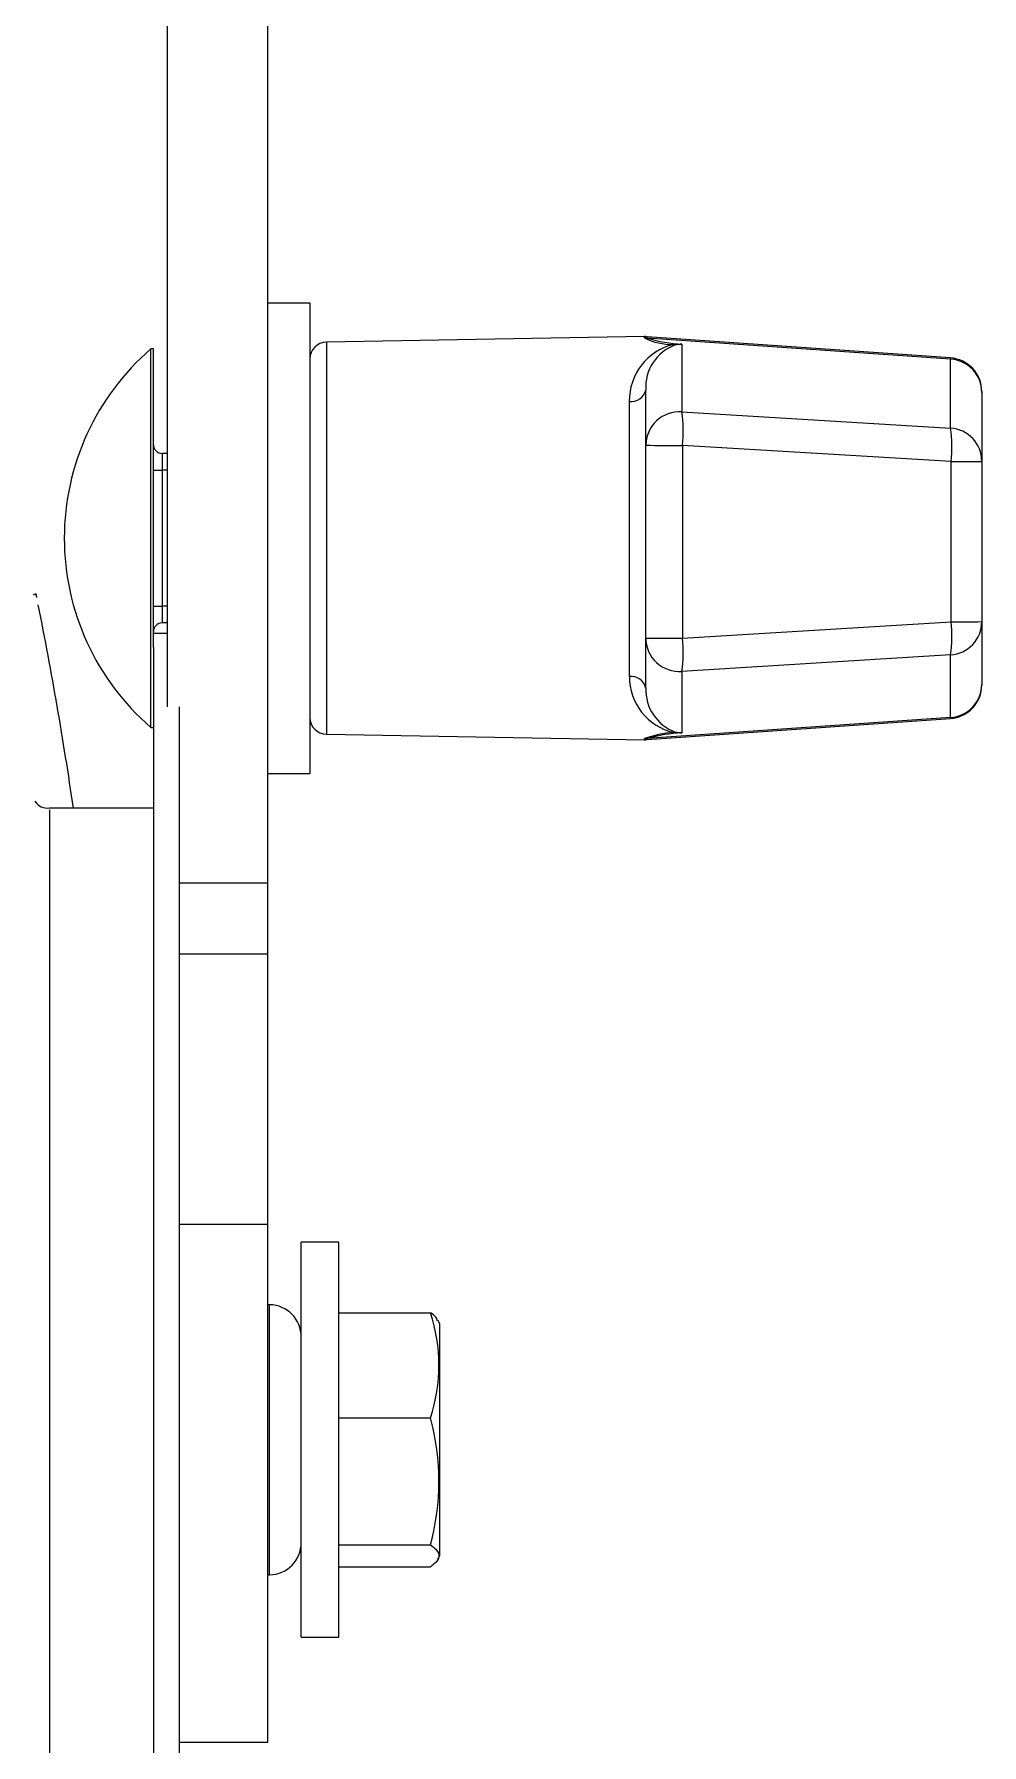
# Model space of a CAD drawing. Extents: x 9.3 to 87, y 1.1 to 68.8.
# Drawn here: x 84.911 to 86.674, y 27.428 to 30.611 of the extents above; entities that cross this region are included whole.
import ezdxf

# ---------------------------------------------------------------- set-up
doc = ezdxf.new("R2010")
doc.units = 0
doc.header["$MEASUREMENT"] = 0
doc.linetypes.add('SLD-Solid', pattern=[0])
doc.layers.add('OBJECT', color=7, linetype='CONTINUOUS')

msp = doc.modelspace()

# ---------------------------------------------------------------- linework, layer by layer
at = {"layer": 'OBJECT', "linetype": 'SLD-Solid', "lineweight": 15}
for p, q in [((85.1589, 29.3594), (85.1589, 33.0988)), ((85.3459, 29.0316), (85.3459, 33.0988)), ((85.4239, 30.1105), (85.3459, 30.1105)), ((85.4239, 30.1105), (85.4239, 29.2355)), ((86.0462, 30.048), (85.4546, 30.0377)), ((86.0462, 30.0455), (86.0462, 30.048)), ((86.6157, 30.0084), (86.0516, 30.0478)), ((86.0516, 30.0478), (86.0516, 30.0453)), ((86.6157, 30.0062), (86.0516, 30.0453)), ((85.1329, 30.025), (85.1279, 30.025)), ((85.1279, 29.321), (85.1279, 30.025)), ((85.1329, 29.4694), (85.1329, 30.025)), ((85.4546, 30.0377), (85.4546, 29.3084)), ((86.1157, 30.0341), (86.1157, 29.9079)), ((86.6157, 30.0062), (86.6157, 30.0084)), ((86.6157, 29.8778), (86.6157, 30.0062)), ((86.0489, 29.846), (86.0489, 29.9486)), ((86.6739, 29.946), (86.6739, 29.9442)), ((86.0182, 29.4158), (86.0182, 29.9273)), ((86.6739, 29.9442), (86.6739, 29.8159)), ((86.1157, 29.9079), (86.6157, 29.8778)), ((85.1489, 29.8308), (85.1489, 29.7998)), ((85.1589, 29.8308), (85.1489, 29.8308)), ((86.0489, 29.4873), (86.0489, 29.846)), ((86.6168, 29.8156), (86.1168, 29.8457)), ((86.1168, 29.8457), (86.1168, 29.4869)), ((85.1329, 29.7998), (85.1489, 29.7998)), ((85.1489, 29.7998), (85.1489, 29.5463)), ((85.1589, 29.7998), (85.1489, 29.7998)), ((86.6168, 29.5175), (86.6168, 29.8156)), ((86.6739, 29.8159), (86.6739, 29.5178)), ((85.1329, 29.5463), (85.1489, 29.5463)), ((85.1489, 29.5463), (85.1489, 29.5153)), ((85.1589, 29.5463), (85.1489, 29.5463)), ((85.1589, 29.5153), (85.1489, 29.5153)), ((86.1168, 29.4869), (86.6168, 29.5175)), ((86.6739, 29.5178), (86.6739, 29.4015)), ((85.1589, 29.4958), (85.1329, 29.4958)), ((85.1329, 29.4694), (85.1329, 26.4958)), ((86.0489, 29.3943), (86.0489, 29.4873)), ((86.6157, 29.4558), (86.1157, 29.4252)), ((86.6157, 29.3395), (86.6157, 29.4558)), ((86.1157, 29.4252), (86.1157, 29.3109)), ((86.6739, 29.4015), (86.6739, 29.4)), ((85.1809, 29.3594), (85.1809, 26.4958)), ((85.1279, 29.321), (85.1329, 29.321)), ((86.6157, 29.3395), (86.0516, 29.3003)), ((86.0516, 29.2982), (86.6157, 29.3377)), ((86.6157, 29.3377), (86.6157, 29.3395)), ((85.4546, 29.3084), (86.0462, 29.2981)), ((86.0462, 29.2981), (86.0462, 29.3001)), ((86.0516, 29.3003), (86.0516, 29.2982)), ((85.3459, 29.2355), (85.4239, 29.2355)), ((85.1329, 29.1708), (84.9395, 29.1708)), ((85.1809, 29.0316), (85.3459, 29.0316)), ((85.3459, 28.8997), (85.3459, 29.0316)), ((85.1809, 28.8997), (85.3459, 28.8997)), ((85.3459, 28.3966), (85.3459, 28.8997)), ((85.1809, 28.3966), (85.3459, 28.3966)), ((85.3459, 27.4333), (85.3459, 28.3966)), ((85.4779, 28.3633), (85.4079, 28.3633)), ((85.4079, 27.6283), (85.4079, 28.3633)), ((85.4779, 27.6283), (85.4779, 28.3633)), ((85.3489, 28.247), (85.3459, 28.2471)), ((85.3489, 27.7446), (85.3489, 28.247)), ((85.4779, 28.232), (85.6484, 28.232)), ((85.6659, 28.2108), (85.6628, 28.2174)), ((85.6659, 27.7808), (85.6659, 28.2108)), ((85.4779, 28.0364), (85.6484, 28.0364)), ((85.4779, 27.8002), (85.6484, 27.8002)), ((85.4779, 27.7596), (85.6484, 27.7596)), ((85.6628, 27.7741), (85.6659, 27.7808)), ((85.3459, 27.7445), (85.3489, 27.7446)), ((85.4079, 27.6283), (85.4779, 27.6283)), ((85.1809, 27.4333), (85.3459, 27.4333))]:
    msp.add_line(p, q, dxfattribs=at)
for centre, radius, start, end in [((86.0473, 29.9855), 0.0625, 86, 91), ((86.099, 30.1541), 0.1208, 244.0403, 270.5823), ((86.0473, 29.9826), 0.0629, 86.0269, 90.9921), ((86.1264, 30.2833), 0.2494, 252.5519, 267.5516), ((85.4322, 29.673), 0.4653, 130.8426, 229.1574), ((85.4551, 30.0064), 0.0313, 91, 180), ((86.1255, 29.929), 0.1074, 103.6069, 180.8648), ((86.1319, 29.9542), 0.0832, 109.8811, 183.8831), ((86.1044, 30.0424), 0.00994, 245.6616, 265.6441), ((86.6114, 29.946), 0.0625, 0, 86), ((86.6116, 29.944), 0.0623, 0.174, 86.2075), ((86.022, 29.9546), 0.0275, 261.9913, 347.3039), ((86.1112, 29.8458), 0.0623, 85.8287, 179.7901), ((85.8853, 29.8728), 0.2331, 353.3247, 8.6762), ((86.3853, 29.8427), 0.2331, 353.3248, 8.6763), ((86.6116, 29.8157), 0.0623, 0.174, 86.2075), ((85.1489, 29.8468), 0.016, 180, 270), ((86.0989, 33.0678), 3.2222, 269.1113, 270.3196), ((86.6303, 32.3637), 2.5481, 269.6973, 270.9802), ((77.3782, 28.0501), 7.688, 8.38172, 11.24393), ((85.1489, 29.4993), 0.016, 90, 180), ((86.6116, 29.518), 0.0623, 273.8298, 359.8572), ((86.3913, 29.4906), 0.2272, 351.1868, 6.7926), ((86.6303, 32.0671), 2.5497, 269.6978, 270.98), ((86.0989, 32.709), 3.2222, 269.1113, 270.3196), ((86.1112, 29.4874), 0.0624, 180.172, 274.1408), ((85.8913, 29.46), 0.2272, 351.1868, 6.7928), ((86.0219, 29.3884), 0.0276, 12.2714, 97.8112), ((86.1249, 29.4155), 0.1067, 179.8357, 256.6574), ((86.1324, 29.3909), 0.0836, 177.6459, 249.8692), ((86.6116, 29.4017), 0.0623, 273.8298, 359.8572), ((86.6114, 29.4), 0.0625, 274, 0), ((85.4551, 29.3397), 0.0313, 180, 269), ((86.1201, 29.085), 0.2275, 95.0033, 108.9692), ((86.128, 29.038), 0.2732, 92.5677, 106.2344), ((86.1042, 29.3026), 0.00979, 93.3096, 113.5119), ((86.0473, 29.3629), 0.0628, 269.0031, 273.9779), ((86.0473, 29.3606), 0.0625, 269, 274), ((84.9356, 29.1989), 0.0279, 213.3851, 277.7173), ((85.3479, 28.187), 0.06, 0, 89), ((85.3486, 28.1342), 0.3153, 341.9319, 18.0681), ((85.208, 27.9183), 0.4559, 344.9862, 15.0138), ((85.3479, 27.8045), 0.06, 271, 0)]:
    msp.add_arc(centre, radius, start, end, dxfattribs=at)
for points, knots in [([(86.1003, 30.0333), (86.1053, 30.0338), (86.1105, 30.0342), (86.1156, 30.0341), (86.1157, 30.0341)], [0, 0, 0, 0, 0.976244, 1, 1, 1, 1]), ([(86.1157, 30.0341), (86.1157, 30.0341), (86.1117, 30.0339), (86.1076, 30.0332), (86.1036, 30.0325)], [0, 0, 0, 0, 0.023652, 1, 1, 1, 1]), ([(86.1157, 29.3109), (86.1156, 29.3109), (86.1105, 29.3107), (86.1053, 29.3112), (86.1003, 29.3116)], [0, 0, 0, 0, 0.023756, 1, 1, 1, 1]), ([(86.1036, 29.3124), (86.1076, 29.3117), (86.1117, 29.311), (86.1157, 29.3109), (86.1157, 29.3109)], [0, 0, 0, 0, 0.976348, 1, 1, 1, 1]), ([(84.9395, 29.1668), (84.9394, 29.1675), (84.9393, 29.169), (84.9393, 29.1431), (84.9394, 29.0936), (84.9396, 29.0121), (84.9397, 28.8975), (84.9397, 28.7561), (84.9397, 28.5945), (84.9396, 28.4143), (84.9396, 28.2239), (84.9396, 28.0253), (84.9396, 27.8276), (84.9396, 27.633), (84.9397, 27.4503), (84.9397, 27.2815), (84.9397, 27.1345), (84.9396, 27.0107), (84.9394, 26.9169), (84.9393, 26.8544), (84.9393, 26.8225), (84.9394, 26.8241), (84.9395, 26.8247)], [0, 0, 0, 0, 0.029311, 0.072511, 0.116532, 0.16945, 0.223903, 0.276821, 0.331274, 0.384193, 0.438646, 0.491564, 0.546017, 0.598935, 0.653388, 0.706306, 0.760759, 0.813677, 0.868129, 0.918751, 0.97071, 1, 1, 1, 1]), ([(85.6609, 28.2173), (85.6604, 28.2195), (85.6591, 28.2245), (85.6522, 28.2293), (85.6484, 28.232)], [0, 0, 0, 0, 0.44642, 1, 1, 1, 1]), ([(85.6484, 27.8002), (85.6519, 27.7975), (85.6613, 27.7904), (85.6666, 27.7785), (85.6593, 27.7675), (85.6507, 27.7613), (85.6484, 27.7596)], [0, 0, 0, 0, 0.20045, 0.531174, 0.871908, 1, 1, 1, 1])]:
    msp.add_open_spline(points, degree=3, knots=knots, dxfattribs=at)
for points in [[(84.9146, 29.5693), (84.9096, 29.5673)], [(84.916, 29.5625), (84.9146, 29.5693)]]:
    msp.add_open_spline(points, degree=1, dxfattribs=at)

doc.saveas('drawing.dxf')
